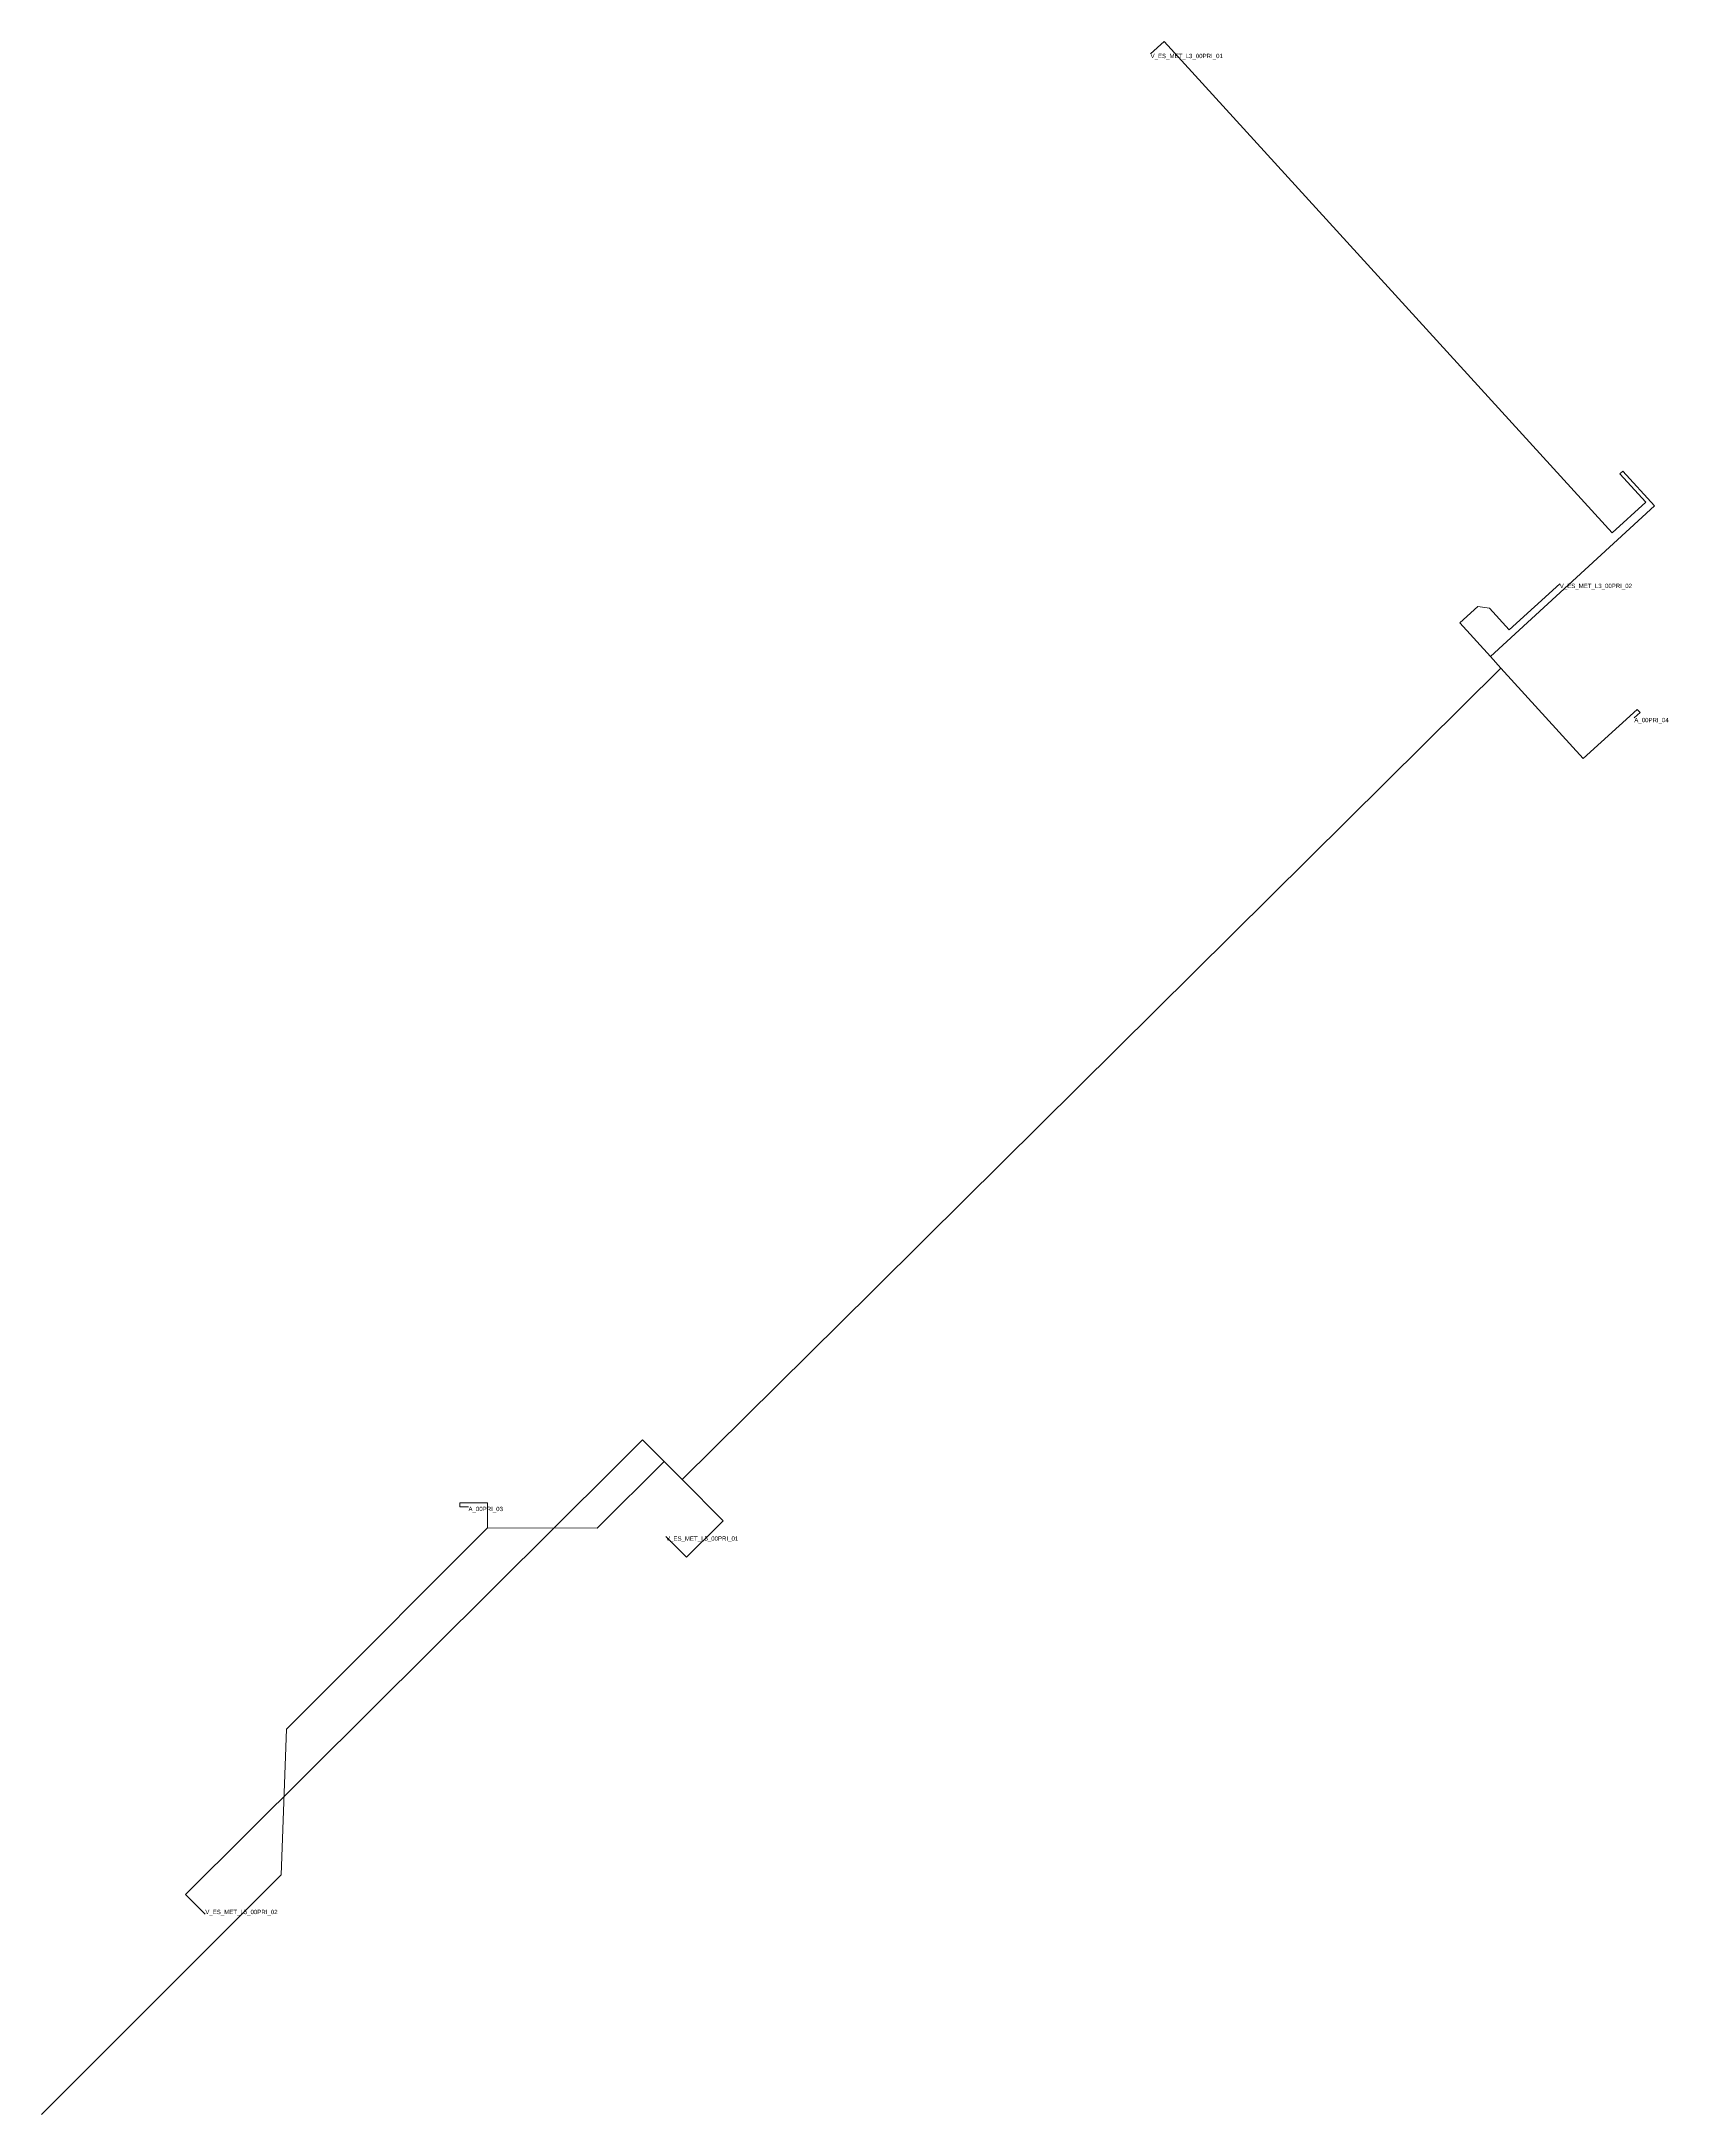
# Model space of a CAD drawing. Header units: metres. Extents: x 429533 to 429819, y 4582668 to 4583077.
# Drawn here: x 429632.3 to 429819.4, y 4582839.1 to 4583077.4 of the extents above; entities that cross this region are included whole.
import ezdxf
from ezdxf.enums import TextEntityAlignment as Align

# ---------------------------------------------------------------- set-up
doc = ezdxf.new("R2010")
doc.units = ezdxf.units.M
doc.header["$MEASUREMENT"] = 0
for name, color, linetype, lineweight in [('01_A_AccesTren_t', 30, 'Continuous', 0), ('01_C_AccesExt_t', 7, 'Continuous', 0), ('01_I_Ascensor_l', 7, 'Continuous', 0), ('01_I_Horitzontal_l', 7, 'Continuous', 0), ('01_I_Rampa_l', 7, 'Continuous', 0)]:
    doc.layers.add(name, color=color, linetype=linetype, lineweight=lineweight)
doc.styles.add('Style-Arial', font='arial.ttf')

msp = doc.modelspace()

# ---------------------------------------------------------------- linework, layer by layer
at = {"layer": '01_I_Ascensor_l'}
for p, q in [((429814.162917, 4583028.022267, -10), (429813.815902, 4583027.706103, -30)), ((429798.841301, 4583012.253808, -30), (429797.480899, 4583012.453359, -10)), ((429815.812255, 4583000.644158, -10), (429816.148802, 4583000.274379)), ((429699.784909, 4582915.025413, -10), (429698.339396, 4582913.585422, -20)), ((429680.44134, 4582909.454898, -10), (429680.44134, 4582908.985918)), ((429709.065353, 4582905.734328, -10), (429707.619839, 4582904.300837, -20))]:
    msp.add_line(p, q, dxfattribs=at)
at = {"layer": '01_I_Horitzontal_l'}
for p, q in [((429800.147771, 4583005.36007, -10), (429798.932415, 4583006.699086, -10)), ((429733.883396, 4582939.733986, -10), (429800.147771, 4583005.36007, -10)), ((429816.148802, 4583000.274379), (429815.476396, 4582999.664077)), ((429727.909785, 4582933.799831, -10), (429705.977962, 4582912.126359, -10)), ((429681.426836, 4582908.985918), (429680.44134, 4582908.985918)), ((429683.614455, 4582906.555688, -10), (429663.345373, 4582886.259771, -10))]:
    msp.add_line(p, q, dxfattribs=at)
at = {"layer": '01_I_Horitzontal_l', "flags": 128}
for points, elevation in [([(429813.815902, 4583027.706103), (429816.790722, 4583024.441007), (429812.924266, 4583020.918813), (429761.415341, 4583077.410456), (429759.858227, 4583075.990684)], -30), ([(429798.932415, 4583006.699086), (429817.800723, 4583024.028434), (429814.162917, 4583028.022267)], -10), ([(429798.841301, 4583012.253808), (429801.09763, 4583009.774616), (429806.906335, 4583015.081523)], -30), ([(429798.932415, 4583006.699086), (429795.408979, 4583010.569336), (429797.480899, 4583012.453359)], -10), ([(429815.812255, 4583000.644158), (429809.589708, 4582994.980723), (429800.147771, 4583005.36007)], -10), ([(429705.977962, 4582912.126359), (429701.450142, 4582916.680883), (429699.784909, 4582915.025413)], -10), ([(429698.339396, 4582913.585422), (429648.902295, 4582864.438177), (429651.164798, 4582862.16233)], -20), ([(429703.930894, 4582914.1855), (429696.228583, 4582906.528348), (429683.614455, 4582906.555688)], -10), ([(429705.977962, 4582912.126359), (429710.709052, 4582907.368926), (429709.065353, 4582905.734328)], -10), ([(429680.44134, 4582909.454898), (429683.614455, 4582909.454898), (429683.614455, 4582906.555688)], -10), ([(429707.619839, 4582904.300837), (429706.508519, 4582903.19567), (429704.137513, 4582905.579878)], -20), ([(429660.512882, 4582883.432903), (429659.890713, 4582866.691346), (429632.32299, 4582839.128593)], -10)]:
    msp.add_lwpolyline(points, dxfattribs=dict(at, elevation=elevation))
at = {"layer": '01_I_Rampa_l'}
for p, q in [((429733.883396, 4582939.733986, -10), (429727.909785, 4582933.799831, -10)), ((429663.345373, 4582886.259771, -10), (429660.512882, 4582883.432903, -10))]:
    msp.add_line(p, q, dxfattribs=at)

# ---------------------------------------------------------------- texts
at = {"layer": '01_A_AccesTren_t', "style": 'Style-Arial'}
for s, p in [('V_ES_MET_L3_00PRI_01', (429759.856829, 4583075.992221, -30)), ('V_ES_MET_L5_00PRI_01', (429704.137513, 4582905.579878, -20)), ('V_ES_MET_L5_00PRI_02', (429651.164798, 4582862.66233, -20))]:
    msp.add_text(s, height=0.5, dxfattribs=at).set_placement(p, align=Align.TOP_LEFT)
at = {"layer": '01_A_AccesTren_t', "linetype": 'Continuous', "style": 'Style-Arial'}
msp.add_text('V_ES_MET_L3_00PRI_02', height=0.5, dxfattribs=at).set_placement((429806.906335, 4583015.081523, -30), align=Align.TOP_LEFT)
at = {"layer": '01_C_AccesExt_t', "char_height": 0.5, "attachment_point": 1, "line_spacing_factor": 1.2, "style": 'Style-Arial'}
for s, insert in [('A_00PRI_04', (429815.476396, 4582999.664077)), ('A_00PRI_03', (429681.426836, 4582908.985918))]:
    msp.add_mtext(s, dxfattribs=dict(at, insert=insert))

doc.saveas('drawing.dxf')
